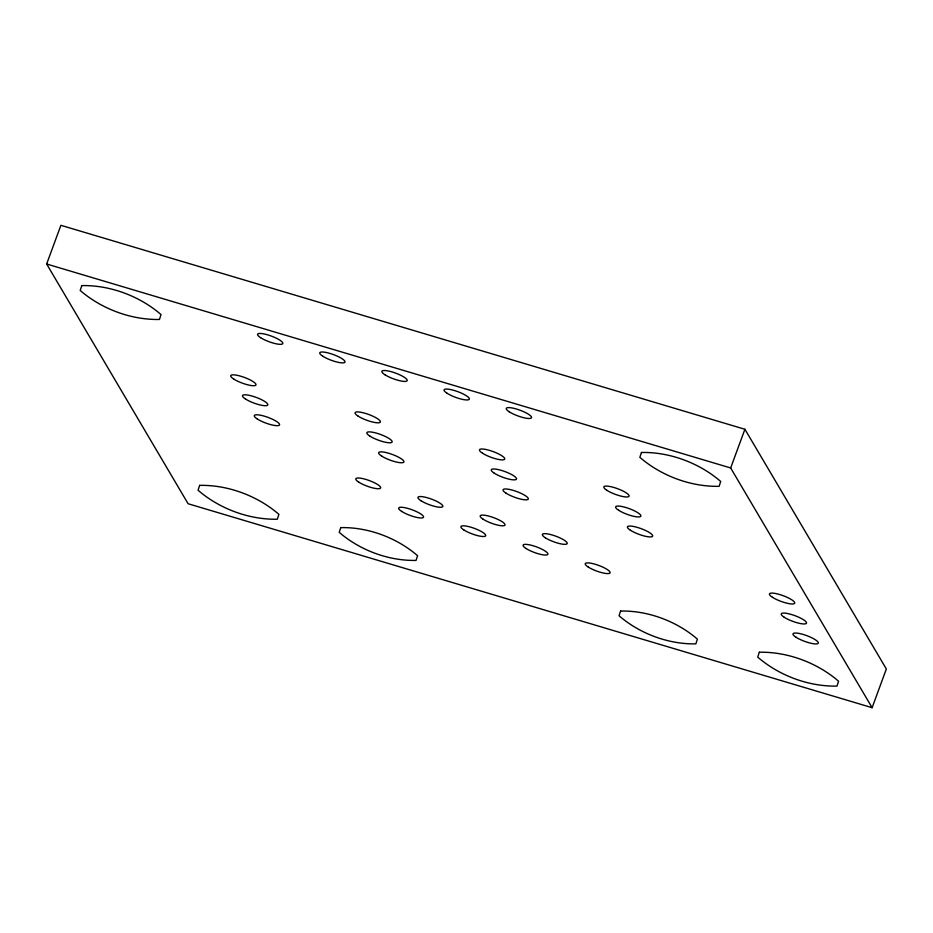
<?xml version="1.0" encoding="UTF-8"?>
<svg xmlns="http://www.w3.org/2000/svg" width="933" height="933" viewBox="0 0 933 933"><rect width="100%" height="100%" fill="white"/><g stroke="black" fill="none" stroke-linecap="round" stroke-linejoin="round"><path stroke-width="1.4" d="M46.65 264.004L60.89 225.308L744.907 429.273L886.35 668.996L872.11 707.692L188.093 503.727L46.65 264.004L730.667 467.969L872.11 707.692M730.667 467.969L744.907 429.273M81.789 285.591L80.203 290.478C101.592 308.975 131.145 320.031 159.45 319.459L161.036 314.573C139.647 296.076 110.106 285.02 81.789 285.591M199.65 485.37L198.064 490.245C219.465 508.742 249.006 519.798 277.323 519.226L278.909 514.351C257.52 495.843 227.967 484.798 199.65 485.37M340.767 527.611L339.227 532.335C359.963 550.26 388.594 560.978 416.036 560.418L417.576 555.695C396.84 537.77 368.208 527.052 340.767 527.611M641.438 452.47L639.851 457.345C661.24 475.853 690.793 486.898 719.11 486.326L720.696 481.451C699.307 462.955 669.754 451.899 641.438 452.47M620.597 611.045L619.057 615.768C639.793 633.694 668.425 644.411 695.866 643.863L697.394 639.128C676.67 621.203 648.038 610.497 620.597 611.045M759.31 652.237L757.724 657.124C779.113 675.62 808.666 686.676 836.983 686.105L838.557 681.218C817.168 662.722 787.627 651.666 759.31 652.237M618.661 510.293A13.447 3.044 20.2 0 0 640.201 516.719A13.447 3.044 20.2 0 0 625.891 507.517A13.447 3.044 20.2 0 0 618.661 510.293M630.451 530.271A13.447 3.044 20.2 0 0 651.992 536.697A13.447 3.044 20.2 0 0 637.682 527.495A13.447 3.044 20.2 0 0 630.451 530.271M606.87 490.315A13.447 3.044 20.2 0 0 628.41 496.741A13.447 3.044 20.2 0 0 614.112 487.539A13.447 3.044 20.2 0 0 606.87 490.315M506.083 493.184A13.447 3.044 20.2 0 0 527.623 499.61A13.447 3.044 20.2 0 0 513.313 490.408A13.447 3.044 20.2 0 0 506.083 493.184M494.292 473.206A13.447 3.044 20.2 0 0 515.832 479.632A13.447 3.044 20.2 0 0 501.522 470.43A13.447 3.044 20.2 0 0 494.292 473.206M482.501 453.228A13.447 3.044 20.2 0 0 504.042 459.654A13.447 3.044 20.2 0 0 489.743 450.452A13.447 3.044 20.2 0 0 482.501 453.228M381.714 456.109A13.447 3.044 20.2 0 0 403.254 462.523A13.447 3.044 20.2 0 0 388.944 453.321A13.447 3.044 20.2 0 0 381.714 456.109M369.923 436.131A13.447 3.044 20.2 0 0 391.463 442.545A13.447 3.044 20.2 0 0 377.165 433.344A13.447 3.044 20.2 0 0 369.923 436.131M358.144 416.153A13.447 3.044 20.2 0 0 379.684 422.579A13.447 3.044 20.2 0 0 365.374 413.366A13.447 3.044 20.2 0 0 358.144 416.153M257.345 419.022A13.447 3.044 20.2 0 0 278.885 425.448A13.447 3.044 20.2 0 0 264.575 416.235A13.447 3.044 20.2 0 0 257.345 419.022M245.554 399.044A13.447 3.044 20.2 0 0 267.095 405.47A13.447 3.044 20.2 0 0 252.796 396.257A13.447 3.044 20.2 0 0 245.554 399.044M233.775 379.066A13.447 3.044 20.2 0 0 255.315 385.492A13.447 3.044 20.2 0 0 241.006 376.291A13.447 3.044 20.2 0 0 233.775 379.066M509.325 411.85A13.447 3.044 20.2 0 0 530.865 418.264A13.447 3.044 20.2 0 0 516.567 409.062A13.447 3.044 20.2 0 0 509.325 411.85M447.14 393.306A13.447 3.044 20.2 0 0 468.681 399.721A13.447 3.044 20.2 0 0 454.383 390.519A13.447 3.044 20.2 0 0 447.14 393.306M384.956 374.763A13.447 3.044 20.2 0 0 406.508 381.189A13.447 3.044 20.2 0 0 392.198 371.975A13.447 3.044 20.2 0 0 384.956 374.763M322.783 356.219A13.447 3.044 20.2 0 0 344.324 362.645A13.447 3.044 20.2 0 0 330.014 353.444A13.447 3.044 20.2 0 0 322.783 356.219M260.599 337.676A13.447 3.044 20.2 0 0 282.139 344.102A13.447 3.044 20.2 0 0 267.829 334.9A13.447 3.044 20.2 0 0 260.599 337.676M588.233 567.042A13.225 2.997 20.2 0 0 609.436 573.363A13.225 2.997 20.2 0 0 595.347 564.302A13.225 2.997 20.2 0 0 588.233 567.042M545.35 537.793A13.225 2.997 20.2 0 0 566.553 544.114A13.225 2.997 20.2 0 0 552.476 535.064A13.225 2.997 20.2 0 0 545.35 537.793M526.049 548.499A13.225 2.997 20.2 0 0 547.251 554.82A13.225 2.997 20.2 0 0 533.163 545.77A13.225 2.997 20.2 0 0 526.049 548.499M483.166 519.249A13.225 2.997 20.2 0 0 504.368 525.571A13.225 2.997 20.2 0 0 490.291 516.52A13.225 2.997 20.2 0 0 483.166 519.249M463.864 529.956A13.225 2.997 20.2 0 0 485.067 536.277A13.225 2.997 20.2 0 0 470.978 527.227A13.225 2.997 20.2 0 0 463.864 529.956M420.981 500.718A13.225 2.997 20.2 0 0 442.184 507.039A13.225 2.997 20.2 0 0 428.107 497.977A13.225 2.997 20.2 0 0 420.981 500.718M401.68 511.424A13.225 2.997 20.2 0 0 422.882 517.745A13.225 2.997 20.2 0 0 408.794 508.683A13.225 2.997 20.2 0 0 401.68 511.424M358.797 482.174A13.225 2.997 20.2 0 0 379.999 488.495A13.225 2.997 20.2 0 0 365.923 479.434A13.225 2.997 20.2 0 0 358.797 482.174M796.071 637.274A13.447 3.044 20.2 0 0 817.611 643.7A13.447 3.044 20.2 0 0 803.301 634.487A13.447 3.044 20.2 0 0 796.071 637.274M784.28 617.296A13.447 3.044 20.2 0 0 805.82 623.722A13.447 3.044 20.2 0 0 791.511 614.52A13.447 3.044 20.2 0 0 784.28 617.296M772.489 597.318A13.447 3.044 20.2 0 0 794.041 603.744A13.447 3.044 20.2 0 0 779.731 594.543A13.447 3.044 20.2 0 0 772.489 597.318"/></g></svg>
